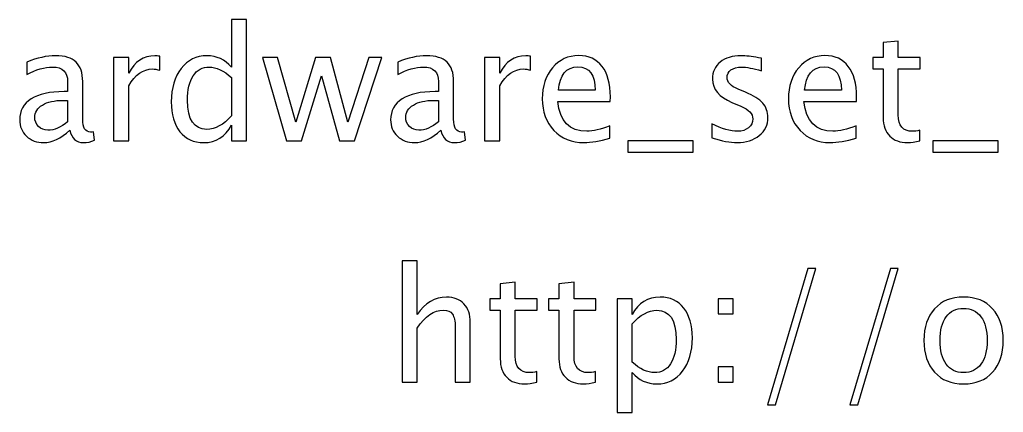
# Model space of a CAD drawing. Header units: centimetres. Extents: x -142 to 94, y -75 to 149.
# Drawn here: x -115.817 to -112.504, y 118.005 to 119.328 of the extents above; entities that cross this region are included whole.
import ezdxf

# ---------------------------------------------------------------- set-up
doc = ezdxf.new("R2010")
doc.units = ezdxf.units.CM
doc.header["$MEASUREMENT"] = 0
doc.layers.add('Layer 1', color=7, linetype='Continuous')

msp = doc.modelspace()

# ---------------------------------------------------------------- linework, layer by layer
at = {"layer": 'Layer 1'}
for points, knots in [([(-115.10329, 118.92044), (-115.10329, 118.92044), (-115.10329, 118.97309), (-115.10329, 118.97309), (-115.10329, 118.97309), (-115.12402, 118.93376), (-115.15524, 118.91409), (-115.19696, 118.91409), (-115.19696, 118.91409), (-115.23082, 118.91409), (-115.25746, 118.92635), (-115.27686, 118.95096), (-115.27686, 118.95096), (-115.29626, 118.97556), (-115.30596, 119.00916), (-115.30596, 119.05176), (-115.30596, 119.05176), (-115.30596, 119.09833), (-115.29494, 119.13581), (-115.27298, 119.16421), (-115.27298, 119.16421), (-115.25093, 119.19252), (-115.222, 119.20672), (-115.18611, 119.20672), (-115.18611, 119.20672), (-115.15286, 119.20672), (-115.12517, 119.19402), (-115.10329, 119.16853), (-115.10329, 119.16853), (-115.10329, 119.16853), (-115.10329, 119.32843), (-115.10329, 119.32843), (-115.10329, 119.32843), (-115.10329, 119.32843), (-115.0525, 119.32843), (-115.0525, 119.32843), (-115.0525, 119.32843), (-115.0525, 119.32843), (-115.0525, 118.92044), (-115.0525, 118.92044), (-115.0525, 118.92044), (-115.0525, 118.92044), (-115.10329, 118.92044), (-115.10329, 118.92044)], [0, 0, 0, 0, 0.0833333, 0.0833333, 0.0833333, 0.0833333, 0.1666667, 0.1666667, 0.1666667, 0.1666667, 0.25, 0.25, 0.25, 0.25, 0.3333333, 0.3333333, 0.3333333, 0.3333333, 0.4166667, 0.4166667, 0.4166667, 0.4166667, 0.5, 0.5, 0.5, 0.5, 0.5833333, 0.5833333, 0.5833333, 0.5833333, 0.6666667, 0.6666667, 0.6666667, 0.6666667, 0.75, 0.75, 0.75, 0.75, 0.8333333, 0.8333333, 0.8333333, 0.8333333, 1, 1, 1, 1]), ([(-112.78482, 118.92053), (-112.80052, 118.91621), (-112.81419, 118.91409), (-112.82574, 118.91409), (-112.82574, 118.91409), (-112.85167, 118.91409), (-112.87186, 118.9215), (-112.88633, 118.93632), (-112.88633, 118.93632), (-112.90088, 118.95113), (-112.90811, 118.97168), (-112.90811, 118.99805), (-112.90811, 118.99805), (-112.90811, 118.99805), (-112.90811, 119.1628), (-112.90811, 119.1628), (-112.90811, 119.1628), (-112.90811, 119.1628), (-112.94321, 119.1628), (-112.94321, 119.1628), (-112.94321, 119.1628), (-112.94321, 119.1628), (-112.94321, 119.2009), (-112.94321, 119.2009), (-112.94321, 119.2009), (-112.94321, 119.2009), (-112.90811, 119.2009), (-112.90811, 119.2009), (-112.90811, 119.2009), (-112.90811, 119.2009), (-112.90811, 119.25161), (-112.90811, 119.25161), (-112.90811, 119.25161), (-112.90811, 119.25161), (-112.85731, 119.25646), (-112.85731, 119.25646), (-112.85731, 119.25646), (-112.85731, 119.25646), (-112.85731, 119.2009), (-112.85731, 119.2009), (-112.85731, 119.2009), (-112.85731, 119.2009), (-112.78376, 119.2009), (-112.78376, 119.2009), (-112.78376, 119.2009), (-112.78376, 119.2009), (-112.78376, 119.1628), (-112.78376, 119.1628), (-112.78376, 119.1628), (-112.78376, 119.1628), (-112.85731, 119.1628), (-112.85731, 119.1628), (-112.85731, 119.1628), (-112.85731, 119.1628), (-112.85731, 119.00722), (-112.85731, 119.00722), (-112.85731, 119.00722), (-112.85731, 118.97053), (-112.84135, 118.95219), (-112.80951, 118.95219), (-112.80951, 118.95219), (-112.80272, 118.95219), (-112.79452, 118.95334), (-112.78482, 118.95554), (-112.78482, 118.95554), (-112.78482, 118.95554), (-112.78482, 118.92053), (-112.78482, 118.92053)], [0, 0, 0, 0, 0.0555556, 0.0555556, 0.0555556, 0.0555556, 0.1111111, 0.1111111, 0.1111111, 0.1111111, 0.1666667, 0.1666667, 0.1666667, 0.1666667, 0.2222222, 0.2222222, 0.2222222, 0.2222222, 0.2777778, 0.2777778, 0.2777778, 0.2777778, 0.3333333, 0.3333333, 0.3333333, 0.3333333, 0.3888889, 0.3888889, 0.3888889, 0.3888889, 0.4444444, 0.4444444, 0.4444444, 0.4444444, 0.5, 0.5, 0.5, 0.5, 0.5555556, 0.5555556, 0.5555556, 0.5555556, 0.6111111, 0.6111111, 0.6111111, 0.6111111, 0.6666667, 0.6666667, 0.6666667, 0.6666667, 0.7222222, 0.7222222, 0.7222222, 0.7222222, 0.7777778, 0.7777778, 0.7777778, 0.7777778, 0.8333333, 0.8333333, 0.8333333, 0.8333333, 0.8888889, 0.8888889, 0.8888889, 0.8888889, 1, 1, 1, 1]), ([(-115.6479, 118.95616), (-115.67841, 118.92811), (-115.70778, 118.91409), (-115.736, 118.91409), (-115.736, 118.91409), (-115.7592, 118.91409), (-115.77851, 118.92132), (-115.79377, 118.93587), (-115.79377, 118.93587), (-115.80912, 118.95043), (-115.81679, 118.96877), (-115.81679, 118.99091), (-115.81679, 118.99091), (-115.81679, 119.02151), (-115.80392, 119.04506), (-115.77816, 119.06146), (-115.77816, 119.06146), (-115.75241, 119.07787), (-115.71546, 119.08607), (-115.6673, 119.08607), (-115.6673, 119.08607), (-115.6673, 119.08607), (-115.65539, 119.08607), (-115.65539, 119.08607), (-115.65539, 119.08607), (-115.65539, 119.08607), (-115.65539, 119.11985), (-115.65539, 119.11985), (-115.65539, 119.11985), (-115.65539, 119.15239), (-115.67233, 119.16862), (-115.70628, 119.16862), (-115.70628, 119.16862), (-115.73257, 119.16862), (-115.76132, 119.16033), (-115.79245, 119.14375), (-115.79245, 119.14375), (-115.79245, 119.14375), (-115.79245, 119.18555), (-115.79245, 119.18555), (-115.79245, 119.18555), (-115.75823, 119.19967), (-115.72595, 119.20672), (-115.6957, 119.20672), (-115.6957, 119.20672), (-115.66457, 119.20672), (-115.64155, 119.19967), (-115.62682, 119.18547), (-115.62682, 119.18547), (-115.612, 119.17127), (-115.60459, 119.14939), (-115.60459, 119.11985), (-115.60459, 119.11985), (-115.60459, 119.11985), (-115.60459, 118.99311), (-115.60459, 118.99311), (-115.60459, 118.99311), (-115.60459, 118.9641), (-115.59569, 118.94954), (-115.57778, 118.94954), (-115.57778, 118.94954), (-115.57558, 118.94954), (-115.57231, 118.9499), (-115.56799, 118.9506), (-115.56799, 118.9506), (-115.56799, 118.9506), (-115.56439, 118.92238), (-115.56439, 118.92238), (-115.56439, 118.92238), (-115.57593, 118.91682), (-115.58863, 118.91409), (-115.60257, 118.91409), (-115.60257, 118.91409), (-115.62629, 118.91409), (-115.64137, 118.92811), (-115.6479, 118.95616)], [0, 0, 0, 0, 0.05, 0.05, 0.05, 0.05, 0.1, 0.1, 0.1, 0.1, 0.15, 0.15, 0.15, 0.15, 0.2, 0.2, 0.2, 0.2, 0.25, 0.25, 0.25, 0.25, 0.3, 0.3, 0.3, 0.3, 0.35, 0.35, 0.35, 0.35, 0.4, 0.4, 0.4, 0.4, 0.45, 0.45, 0.45, 0.45, 0.5, 0.5, 0.5, 0.5, 0.55, 0.55, 0.55, 0.55, 0.6, 0.6, 0.6, 0.6, 0.65, 0.65, 0.65, 0.65, 0.7, 0.7, 0.7, 0.7, 0.75, 0.75, 0.75, 0.75, 0.8, 0.8, 0.8, 0.8, 0.85, 0.85, 0.85, 0.85, 0.9, 0.9, 0.9, 0.9, 1, 1, 1, 1]), ([(-115.50026, 118.92044), (-115.50026, 118.92044), (-115.50026, 119.2009), (-115.50026, 119.2009), (-115.50026, 119.2009), (-115.50026, 119.2009), (-115.44946, 119.2009), (-115.44946, 119.2009), (-115.44946, 119.2009), (-115.44946, 119.2009), (-115.44946, 119.14789), (-115.44946, 119.14789), (-115.44946, 119.14789), (-115.42926, 119.18714), (-115.39998, 119.20672), (-115.36153, 119.20672), (-115.36153, 119.20672), (-115.35633, 119.20672), (-115.35086, 119.20628), (-115.34521, 119.2054), (-115.34521, 119.2054), (-115.34521, 119.2054), (-115.34521, 119.15786), (-115.34521, 119.15786), (-115.34521, 119.15786), (-115.35403, 119.16077), (-115.36179, 119.16227), (-115.3685, 119.16227), (-115.3685, 119.16227), (-115.40078, 119.16227), (-115.42776, 119.14322), (-115.44946, 119.10503), (-115.44946, 119.10503), (-115.44946, 119.10503), (-115.44946, 118.92044), (-115.44946, 118.92044), (-115.44946, 118.92044), (-115.44946, 118.92044), (-115.50026, 118.92044), (-115.50026, 118.92044)], [0, 0, 0, 0, 0.0909091, 0.0909091, 0.0909091, 0.0909091, 0.1818182, 0.1818182, 0.1818182, 0.1818182, 0.2727273, 0.2727273, 0.2727273, 0.2727273, 0.3636364, 0.3636364, 0.3636364, 0.3636364, 0.4545455, 0.4545455, 0.4545455, 0.4545455, 0.5454545, 0.5454545, 0.5454545, 0.5454545, 0.6363636, 0.6363636, 0.6363636, 0.6363636, 0.7272727, 0.7272727, 0.7272727, 0.7272727, 0.8181818, 0.8181818, 0.8181818, 0.8181818, 1, 1, 1, 1]), ([(-114.91791, 118.92044), (-114.91791, 118.92044), (-114.99834, 119.2009), (-114.99834, 119.2009), (-114.99834, 119.2009), (-114.99834, 119.2009), (-114.94878, 119.2009), (-114.94878, 119.2009), (-114.94878, 119.2009), (-114.94878, 119.2009), (-114.88713, 118.98315), (-114.88713, 118.98315), (-114.88713, 118.98315), (-114.88713, 118.98315), (-114.82063, 119.2009), (-114.82063, 119.2009), (-114.82063, 119.2009), (-114.82063, 119.2009), (-114.76983, 119.2009), (-114.76983, 119.2009), (-114.76983, 119.2009), (-114.76983, 119.2009), (-114.71137, 118.9835), (-114.71137, 118.9835), (-114.71137, 118.9835), (-114.71137, 118.9835), (-114.64064, 119.2009), (-114.64064, 119.2009), (-114.64064, 119.2009), (-114.64064, 119.2009), (-114.59724, 119.2009), (-114.59724, 119.2009), (-114.59724, 119.2009), (-114.59724, 119.2009), (-114.68879, 118.92044), (-114.68879, 118.92044), (-114.68879, 118.92044), (-114.68879, 118.92044), (-114.73958, 118.92044), (-114.73958, 118.92044), (-114.73958, 118.92044), (-114.73958, 118.92044), (-114.79973, 119.13916), (-114.79973, 119.13916), (-114.79973, 119.13916), (-114.79973, 119.13916), (-114.86711, 118.92044), (-114.86711, 118.92044), (-114.86711, 118.92044), (-114.86711, 118.92044), (-114.91791, 118.92044), (-114.91791, 118.92044)], [0, 0, 0, 0, 0.0714286, 0.0714286, 0.0714286, 0.0714286, 0.1428571, 0.1428571, 0.1428571, 0.1428571, 0.2142857, 0.2142857, 0.2142857, 0.2142857, 0.2857143, 0.2857143, 0.2857143, 0.2857143, 0.3571429, 0.3571429, 0.3571429, 0.3571429, 0.4285714, 0.4285714, 0.4285714, 0.4285714, 0.5, 0.5, 0.5, 0.5, 0.5714286, 0.5714286, 0.5714286, 0.5714286, 0.6428571, 0.6428571, 0.6428571, 0.6428571, 0.7142857, 0.7142857, 0.7142857, 0.7142857, 0.7857143, 0.7857143, 0.7857143, 0.7857143, 0.8571429, 0.8571429, 0.8571429, 0.8571429, 1, 1, 1, 1]), ([(-114.39844, 118.95616), (-114.42895, 118.92811), (-114.45832, 118.91409), (-114.48654, 118.91409), (-114.48654, 118.91409), (-114.50974, 118.91409), (-114.52905, 118.92132), (-114.54431, 118.93587), (-114.54431, 118.93587), (-114.55966, 118.95043), (-114.56733, 118.96877), (-114.56733, 118.99091), (-114.56733, 118.99091), (-114.56733, 119.02151), (-114.55446, 119.04506), (-114.5287, 119.06146), (-114.5287, 119.06146), (-114.50295, 119.07787), (-114.466, 119.08607), (-114.41784, 119.08607), (-114.41784, 119.08607), (-114.41784, 119.08607), (-114.40593, 119.08607), (-114.40593, 119.08607), (-114.40593, 119.08607), (-114.40593, 119.08607), (-114.40593, 119.11985), (-114.40593, 119.11985), (-114.40593, 119.11985), (-114.40593, 119.15239), (-114.42287, 119.16862), (-114.45682, 119.16862), (-114.45682, 119.16862), (-114.48311, 119.16862), (-114.51186, 119.16033), (-114.54299, 119.14375), (-114.54299, 119.14375), (-114.54299, 119.14375), (-114.54299, 119.18555), (-114.54299, 119.18555), (-114.54299, 119.18555), (-114.50877, 119.19967), (-114.47649, 119.20672), (-114.44624, 119.20672), (-114.44624, 119.20672), (-114.41511, 119.20672), (-114.39209, 119.19967), (-114.37736, 119.18547), (-114.37736, 119.18547), (-114.36254, 119.17127), (-114.35513, 119.14939), (-114.35513, 119.11985), (-114.35513, 119.11985), (-114.35513, 119.11985), (-114.35513, 118.99311), (-114.35513, 118.99311), (-114.35513, 118.99311), (-114.35513, 118.9641), (-114.34623, 118.94954), (-114.32832, 118.94954), (-114.32832, 118.94954), (-114.32612, 118.94954), (-114.32285, 118.9499), (-114.31853, 118.9506), (-114.31853, 118.9506), (-114.31853, 118.9506), (-114.31493, 118.92238), (-114.31493, 118.92238), (-114.31493, 118.92238), (-114.32647, 118.91682), (-114.33917, 118.91409), (-114.35311, 118.91409), (-114.35311, 118.91409), (-114.37683, 118.91409), (-114.39191, 118.92811), (-114.39844, 118.95616)], [0, 0, 0, 0, 0.05, 0.05, 0.05, 0.05, 0.1, 0.1, 0.1, 0.1, 0.15, 0.15, 0.15, 0.15, 0.2, 0.2, 0.2, 0.2, 0.25, 0.25, 0.25, 0.25, 0.3, 0.3, 0.3, 0.3, 0.35, 0.35, 0.35, 0.35, 0.4, 0.4, 0.4, 0.4, 0.45, 0.45, 0.45, 0.45, 0.5, 0.5, 0.5, 0.5, 0.55, 0.55, 0.55, 0.55, 0.6, 0.6, 0.6, 0.6, 0.65, 0.65, 0.65, 0.65, 0.7, 0.7, 0.7, 0.7, 0.75, 0.75, 0.75, 0.75, 0.8, 0.8, 0.8, 0.8, 0.85, 0.85, 0.85, 0.85, 0.9, 0.9, 0.9, 0.9, 1, 1, 1, 1]), ([(-114.2508, 118.92044), (-114.2508, 118.92044), (-114.2508, 119.2009), (-114.2508, 119.2009), (-114.2508, 119.2009), (-114.2508, 119.2009), (-114.2, 119.2009), (-114.2, 119.2009), (-114.2, 119.2009), (-114.2, 119.2009), (-114.2, 119.14789), (-114.2, 119.14789), (-114.2, 119.14789), (-114.1798, 119.18714), (-114.15052, 119.20672), (-114.11207, 119.20672), (-114.11207, 119.20672), (-114.10687, 119.20672), (-114.1014, 119.20628), (-114.09575, 119.2054), (-114.09575, 119.2054), (-114.09575, 119.2054), (-114.09575, 119.15786), (-114.09575, 119.15786), (-114.09575, 119.15786), (-114.10457, 119.16077), (-114.11233, 119.16227), (-114.11904, 119.16227), (-114.11904, 119.16227), (-114.15132, 119.16227), (-114.1783, 119.14322), (-114.2, 119.10503), (-114.2, 119.10503), (-114.2, 119.10503), (-114.2, 118.92044), (-114.2, 118.92044), (-114.2, 118.92044), (-114.2, 118.92044), (-114.2508, 118.92044), (-114.2508, 118.92044)], [0, 0, 0, 0, 0.0909091, 0.0909091, 0.0909091, 0.0909091, 0.1818182, 0.1818182, 0.1818182, 0.1818182, 0.2727273, 0.2727273, 0.2727273, 0.2727273, 0.3636364, 0.3636364, 0.3636364, 0.3636364, 0.4545455, 0.4545455, 0.4545455, 0.4545455, 0.5454545, 0.5454545, 0.5454545, 0.5454545, 0.6363636, 0.6363636, 0.6363636, 0.6363636, 0.7272727, 0.7272727, 0.7272727, 0.7272727, 0.8181818, 0.8181818, 0.8181818, 0.8181818, 1, 1, 1, 1]), ([(-113.82844, 118.92944), (-113.86257, 118.91921), (-113.89177, 118.91409), (-113.91611, 118.91409), (-113.91611, 118.91409), (-113.95765, 118.91409), (-113.99143, 118.92785), (-114.01744, 118.95528), (-114.01744, 118.95528), (-114.04346, 118.98271), (-114.05651, 119.01825), (-114.05651, 119.06199), (-114.05651, 119.06199), (-114.05651, 119.10441), (-114.04505, 119.13925), (-114.02203, 119.1665), (-114.02203, 119.1665), (-113.99901, 119.19367), (-113.96955, 119.20725), (-113.93366, 119.20725), (-113.93366, 119.20725), (-113.8997, 119.20725), (-113.87342, 119.19517), (-113.8549, 119.171), (-113.8549, 119.171), (-113.83638, 119.14684), (-113.82712, 119.11262), (-113.82712, 119.06825), (-113.82712, 119.06825), (-113.82712, 119.06825), (-113.82738, 119.05273), (-113.82738, 119.05273), (-113.82738, 119.05273), (-113.82738, 119.05273), (-114.00466, 119.05273), (-114.00466, 119.05273), (-114.00466, 119.05273), (-113.99725, 118.9857), (-113.96453, 118.95219), (-113.90658, 118.95219), (-113.90658, 118.95219), (-113.88533, 118.95219), (-113.85931, 118.95819), (-113.82844, 118.97018), (-113.82844, 118.97018), (-113.82844, 118.97018), (-113.82844, 118.92944), (-113.82844, 118.92944)], [0, 0, 0, 0, 0.0769231, 0.0769231, 0.0769231, 0.0769231, 0.1538462, 0.1538462, 0.1538462, 0.1538462, 0.2307692, 0.2307692, 0.2307692, 0.2307692, 0.3076923, 0.3076923, 0.3076923, 0.3076923, 0.3846154, 0.3846154, 0.3846154, 0.3846154, 0.4615385, 0.4615385, 0.4615385, 0.4615385, 0.5384615, 0.5384615, 0.5384615, 0.5384615, 0.6153846, 0.6153846, 0.6153846, 0.6153846, 0.6923077, 0.6923077, 0.6923077, 0.6923077, 0.7692308, 0.7692308, 0.7692308, 0.7692308, 0.8461538, 0.8461538, 0.8461538, 0.8461538, 1, 1, 1, 1]), ([(-113.48491, 118.93049), (-113.48491, 118.93049), (-113.48491, 118.97706), (-113.48491, 118.97706), (-113.48491, 118.97706), (-113.45166, 118.96048), (-113.42282, 118.95219), (-113.39822, 118.95219), (-113.39822, 118.95219), (-113.38358, 118.95219), (-113.37141, 118.95616), (-113.36179, 118.9641), (-113.36179, 118.9641), (-113.35218, 118.97195), (-113.34733, 118.98182), (-113.34733, 118.99373), (-113.34733, 118.99373), (-113.34733, 119.0111), (-113.36082, 119.02548), (-113.38781, 119.03686), (-113.38781, 119.03686), (-113.38781, 119.03686), (-113.41753, 119.04947), (-113.41753, 119.04947), (-113.41753, 119.04947), (-113.46137, 119.06764), (-113.48333, 119.09392), (-113.48333, 119.12805), (-113.48333, 119.12805), (-113.48333, 119.15248), (-113.47468, 119.17171), (-113.4574, 119.18573), (-113.4574, 119.18573), (-113.44011, 119.19975), (-113.41639, 119.20672), (-113.38631, 119.20672), (-113.38631, 119.20672), (-113.3707, 119.20672), (-113.3513, 119.2046), (-113.32828, 119.20028), (-113.32828, 119.20028), (-113.32828, 119.20028), (-113.3177, 119.19825), (-113.3177, 119.19825), (-113.3177, 119.19825), (-113.3177, 119.19825), (-113.3177, 119.15592), (-113.3177, 119.15592), (-113.3177, 119.15592), (-113.34601, 119.16439), (-113.36858, 119.16862), (-113.38543, 119.16862), (-113.38543, 119.16862), (-113.40025, 119.16862), (-113.41198, 119.16536), (-113.42088, 119.15892), (-113.42088, 119.15892), (-113.4297, 119.15248), (-113.43411, 119.14384), (-113.43411, 119.13299), (-113.43411, 119.13299), (-113.43411, 119.11773), (-113.42177, 119.10477), (-113.39698, 119.09427), (-113.39698, 119.09427), (-113.39698, 119.09427), (-113.37255, 119.08395), (-113.37255, 119.08395), (-113.37255, 119.08395), (-113.34486, 119.07231), (-113.32528, 119.05996), (-113.31382, 119.047), (-113.31382, 119.047), (-113.30226, 119.03404), (-113.29653, 119.01781), (-113.29653, 118.9984), (-113.29653, 118.9984), (-113.29653, 118.9738), (-113.30623, 118.9536), (-113.32572, 118.93781), (-113.32572, 118.93781), (-113.34512, 118.92203), (-113.37, 118.91409), (-113.40025, 118.91409), (-113.40025, 118.91409), (-113.42353, 118.91409), (-113.45166, 118.91956), (-113.48491, 118.93049)], [0, 0, 0, 0, 0.0434783, 0.0434783, 0.0434783, 0.0434783, 0.0869565, 0.0869565, 0.0869565, 0.0869565, 0.1304348, 0.1304348, 0.1304348, 0.1304348, 0.173913, 0.173913, 0.173913, 0.173913, 0.2173913, 0.2173913, 0.2173913, 0.2173913, 0.2608696, 0.2608696, 0.2608696, 0.2608696, 0.3043478, 0.3043478, 0.3043478, 0.3043478, 0.3478261, 0.3478261, 0.3478261, 0.3478261, 0.3913043, 0.3913043, 0.3913043, 0.3913043, 0.4347826, 0.4347826, 0.4347826, 0.4347826, 0.4782609, 0.4782609, 0.4782609, 0.4782609, 0.5217391, 0.5217391, 0.5217391, 0.5217391, 0.5652174, 0.5652174, 0.5652174, 0.5652174, 0.6086957, 0.6086957, 0.6086957, 0.6086957, 0.6521739, 0.6521739, 0.6521739, 0.6521739, 0.6956522, 0.6956522, 0.6956522, 0.6956522, 0.7391304, 0.7391304, 0.7391304, 0.7391304, 0.7826087, 0.7826087, 0.7826087, 0.7826087, 0.826087, 0.826087, 0.826087, 0.826087, 0.8695652, 0.8695652, 0.8695652, 0.8695652, 0.9130435, 0.9130435, 0.9130435, 0.9130435, 1, 1, 1, 1]), ([(-112.99922, 118.92944), (-113.03335, 118.91921), (-113.06255, 118.91409), (-113.08689, 118.91409), (-113.08689, 118.91409), (-113.12843, 118.91409), (-113.16221, 118.92785), (-113.18822, 118.95528), (-113.18822, 118.95528), (-113.21424, 118.98271), (-113.22729, 119.01825), (-113.22729, 119.06199), (-113.22729, 119.06199), (-113.22729, 119.10441), (-113.21583, 119.13925), (-113.19281, 119.1665), (-113.19281, 119.1665), (-113.16979, 119.19367), (-113.14033, 119.20725), (-113.10444, 119.20725), (-113.10444, 119.20725), (-113.07048, 119.20725), (-113.0442, 119.19517), (-113.02568, 119.171), (-113.02568, 119.171), (-113.00716, 119.14684), (-112.9979, 119.11262), (-112.9979, 119.06825), (-112.9979, 119.06825), (-112.9979, 119.06825), (-112.99816, 119.05273), (-112.99816, 119.05273), (-112.99816, 119.05273), (-112.99816, 119.05273), (-113.17544, 119.05273), (-113.17544, 119.05273), (-113.17544, 119.05273), (-113.16803, 118.9857), (-113.13531, 118.95219), (-113.07736, 118.95219), (-113.07736, 118.95219), (-113.05611, 118.95219), (-113.03009, 118.95819), (-112.99922, 118.97018), (-112.99922, 118.97018), (-112.99922, 118.97018), (-112.99922, 118.92944), (-112.99922, 118.92944)], [0, 0, 0, 0, 0.0769231, 0.0769231, 0.0769231, 0.0769231, 0.1538462, 0.1538462, 0.1538462, 0.1538462, 0.2307692, 0.2307692, 0.2307692, 0.2307692, 0.3076923, 0.3076923, 0.3076923, 0.3076923, 0.3846154, 0.3846154, 0.3846154, 0.3846154, 0.4615385, 0.4615385, 0.4615385, 0.4615385, 0.5384615, 0.5384615, 0.5384615, 0.5384615, 0.6153846, 0.6153846, 0.6153846, 0.6153846, 0.6923077, 0.6923077, 0.6923077, 0.6923077, 0.7692308, 0.7692308, 0.7692308, 0.7692308, 0.8461538, 0.8461538, 0.8461538, 0.8461538, 1, 1, 1, 1]), ([(-115.10329, 119.13378), (-115.12966, 119.15698), (-115.15462, 119.16862), (-115.17826, 119.16862), (-115.17826, 119.16862), (-115.20154, 119.16862), (-115.21953, 119.15892), (-115.23232, 119.13943), (-115.23232, 119.13943), (-115.24511, 119.12003), (-115.25146, 119.09251), (-115.25146, 119.05688), (-115.25146, 119.05688), (-115.25146, 118.99135), (-115.22976, 118.95854), (-115.18628, 118.95854), (-115.18628, 118.95854), (-115.15806, 118.95854), (-115.13037, 118.97397), (-115.10329, 119.00475), (-115.10329, 119.00475), (-115.10329, 119.00475), (-115.10329, 119.13378), (-115.10329, 119.13378)], [0, 0, 0, 0, 0.1428571, 0.1428571, 0.1428571, 0.1428571, 0.2857143, 0.2857143, 0.2857143, 0.2857143, 0.4285714, 0.4285714, 0.4285714, 0.4285714, 0.5714286, 0.5714286, 0.5714286, 0.5714286, 0.7142857, 0.7142857, 0.7142857, 0.7142857, 1, 1, 1, 1]), ([(-114.00201, 119.09083), (-114.00201, 119.09083), (-113.87818, 119.09083), (-113.87818, 119.09083), (-113.87818, 119.09083), (-113.87818, 119.14304), (-113.89768, 119.16915), (-113.93657, 119.16915), (-113.93657, 119.16915), (-113.97573, 119.16915), (-113.99751, 119.14304), (-114.00201, 119.09083)], [0, 0, 0, 0, 0.25, 0.25, 0.25, 0.25, 0.5, 0.5, 0.5, 0.5, 1, 1, 1, 1]), ([(-113.17279, 119.09083), (-113.17279, 119.09083), (-113.04896, 119.09083), (-113.04896, 119.09083), (-113.04896, 119.09083), (-113.04896, 119.14304), (-113.06846, 119.16915), (-113.10735, 119.16915), (-113.10735, 119.16915), (-113.14651, 119.16915), (-113.16829, 119.14304), (-113.17279, 119.09083)], [0, 0, 0, 0, 0.25, 0.25, 0.25, 0.25, 0.5, 0.5, 0.5, 0.5, 1, 1, 1, 1]), ([(-115.65539, 118.98385), (-115.65539, 118.98385), (-115.65539, 119.05591), (-115.65539, 119.05591), (-115.65539, 119.05591), (-115.65539, 119.05591), (-115.67171, 119.05644), (-115.67171, 119.05644), (-115.67171, 119.05644), (-115.69993, 119.05644), (-115.72269, 119.05123), (-115.74006, 119.04083), (-115.74006, 119.04083), (-115.75735, 119.03033), (-115.76599, 119.01648), (-115.76599, 118.9992), (-115.76599, 118.9992), (-115.76599, 118.98712), (-115.76167, 118.97688), (-115.75311, 118.96851), (-115.75311, 118.96851), (-115.74447, 118.96013), (-115.73398, 118.95589), (-115.72154, 118.95589), (-115.72154, 118.95589), (-115.70037, 118.95589), (-115.67833, 118.96524), (-115.65539, 118.98385)], [0, 0, 0, 0, 0.125, 0.125, 0.125, 0.125, 0.25, 0.25, 0.25, 0.25, 0.375, 0.375, 0.375, 0.375, 0.5, 0.5, 0.5, 0.5, 0.625, 0.625, 0.625, 0.625, 0.75, 0.75, 0.75, 0.75, 1, 1, 1, 1]), ([(-114.40593, 118.98385), (-114.40593, 118.98385), (-114.40593, 119.05591), (-114.40593, 119.05591), (-114.40593, 119.05591), (-114.40593, 119.05591), (-114.42225, 119.05644), (-114.42225, 119.05644), (-114.42225, 119.05644), (-114.45047, 119.05644), (-114.47323, 119.05123), (-114.4906, 119.04083), (-114.4906, 119.04083), (-114.50789, 119.03033), (-114.51653, 119.01648), (-114.51653, 118.9992), (-114.51653, 118.9992), (-114.51653, 118.98712), (-114.51221, 118.97688), (-114.50365, 118.96851), (-114.50365, 118.96851), (-114.49501, 118.96013), (-114.48452, 118.95589), (-114.47208, 118.95589), (-114.47208, 118.95589), (-114.45091, 118.95589), (-114.42887, 118.96524), (-114.40593, 118.98385)], [0, 0, 0, 0, 0.125, 0.125, 0.125, 0.125, 0.25, 0.25, 0.25, 0.25, 0.375, 0.375, 0.375, 0.375, 0.5, 0.5, 0.5, 0.5, 0.625, 0.625, 0.625, 0.625, 0.75, 0.75, 0.75, 0.75, 1, 1, 1, 1]), ([(-113.76802, 118.88234), (-113.76802, 118.88234), (-113.76802, 118.92044), (-113.76802, 118.92044), (-113.76802, 118.92044), (-113.76802, 118.92044), (-113.54789, 118.92044), (-113.54789, 118.92044), (-113.54789, 118.92044), (-113.54789, 118.92044), (-113.54789, 118.88234), (-113.54789, 118.88234), (-113.54789, 118.88234), (-113.54789, 118.88234), (-113.76802, 118.88234), (-113.76802, 118.88234)], [0, 0, 0, 0, 0.2, 0.2, 0.2, 0.2, 0.4, 0.4, 0.4, 0.4, 0.6, 0.6, 0.6, 0.6, 1, 1, 1, 1]), ([(-112.74089, 118.88234), (-112.74089, 118.88234), (-112.74089, 118.92044), (-112.74089, 118.92044), (-112.74089, 118.92044), (-112.74089, 118.92044), (-112.52076, 118.92044), (-112.52076, 118.92044), (-112.52076, 118.92044), (-112.52076, 118.92044), (-112.52076, 118.88234), (-112.52076, 118.88234), (-112.52076, 118.88234), (-112.52076, 118.88234), (-112.74089, 118.88234), (-112.74089, 118.88234)], [0, 0, 0, 0, 0.2, 0.2, 0.2, 0.2, 0.4, 0.4, 0.4, 0.4, 0.6, 0.6, 0.6, 0.6, 1, 1, 1, 1]), ([(-114.52868, 118.10729), (-114.52868, 118.10729), (-114.52868, 118.51528), (-114.52868, 118.51528), (-114.52868, 118.51528), (-114.52868, 118.51528), (-114.47788, 118.51528), (-114.47788, 118.51528), (-114.47788, 118.51528), (-114.47788, 118.51528), (-114.47788, 118.33474), (-114.47788, 118.33474), (-114.47788, 118.33474), (-114.45098, 118.37399), (-114.41799, 118.39357), (-114.37901, 118.39357), (-114.37901, 118.39357), (-114.35449, 118.39357), (-114.335, 118.3859), (-114.32063, 118.37046), (-114.32063, 118.37046), (-114.30625, 118.35512), (-114.29903, 118.33439), (-114.29903, 118.30846), (-114.29903, 118.30846), (-114.29903, 118.30846), (-114.29903, 118.10729), (-114.29903, 118.10729), (-114.29903, 118.10729), (-114.29903, 118.10729), (-114.34982, 118.10729), (-114.34982, 118.10729), (-114.34982, 118.10729), (-114.34982, 118.10729), (-114.34982, 118.29188), (-114.34982, 118.29188), (-114.34982, 118.29188), (-114.34982, 118.3127), (-114.35291, 118.32751), (-114.35899, 118.33633), (-114.35899, 118.33633), (-114.36517, 118.34524), (-114.37531, 118.34965), (-114.38951, 118.34965), (-114.38951, 118.34965), (-114.42073, 118.34965), (-114.45019, 118.32928), (-114.47788, 118.28853), (-114.47788, 118.28853), (-114.47788, 118.28853), (-114.47788, 118.10729), (-114.47788, 118.10729), (-114.47788, 118.10729), (-114.47788, 118.10729), (-114.52868, 118.10729), (-114.52868, 118.10729)], [0, 0, 0, 0, 0.0666667, 0.0666667, 0.0666667, 0.0666667, 0.1333333, 0.1333333, 0.1333333, 0.1333333, 0.2, 0.2, 0.2, 0.2, 0.2666667, 0.2666667, 0.2666667, 0.2666667, 0.3333333, 0.3333333, 0.3333333, 0.3333333, 0.4, 0.4, 0.4, 0.4, 0.4666667, 0.4666667, 0.4666667, 0.4666667, 0.5333333, 0.5333333, 0.5333333, 0.5333333, 0.6, 0.6, 0.6, 0.6, 0.6666667, 0.6666667, 0.6666667, 0.6666667, 0.7333333, 0.7333333, 0.7333333, 0.7333333, 0.8, 0.8, 0.8, 0.8, 0.8666667, 0.8666667, 0.8666667, 0.8666667, 1, 1, 1, 1]), ([(-113.29767, 118.03056), (-113.29767, 118.03056), (-113.16158, 118.48988), (-113.16158, 118.48988), (-113.16158, 118.48988), (-113.16158, 118.48988), (-113.13469, 118.48988), (-113.13469, 118.48988), (-113.13469, 118.48988), (-113.13469, 118.48988), (-113.27077, 118.03056), (-113.27077, 118.03056), (-113.27077, 118.03056), (-113.27077, 118.03056), (-113.29767, 118.03056), (-113.29767, 118.03056)], [0, 0, 0, 0, 0.2, 0.2, 0.2, 0.2, 0.4, 0.4, 0.4, 0.4, 0.6, 0.6, 0.6, 0.6, 1, 1, 1, 1]), ([(-113.02021, 118.03056), (-113.02021, 118.03056), (-112.88412, 118.48988), (-112.88412, 118.48988), (-112.88412, 118.48988), (-112.88412, 118.48988), (-112.85723, 118.48988), (-112.85723, 118.48988), (-112.85723, 118.48988), (-112.85723, 118.48988), (-112.99331, 118.03056), (-112.99331, 118.03056), (-112.99331, 118.03056), (-112.99331, 118.03056), (-113.02021, 118.03056), (-113.02021, 118.03056)], [0, 0, 0, 0, 0.2, 0.2, 0.2, 0.2, 0.4, 0.4, 0.4, 0.4, 0.6, 0.6, 0.6, 0.6, 1, 1, 1, 1]), ([(-114.07483, 118.10738), (-114.09053, 118.10306), (-114.1042, 118.10094), (-114.11575, 118.10094), (-114.11575, 118.10094), (-114.14168, 118.10094), (-114.16187, 118.10835), (-114.17634, 118.12317), (-114.17634, 118.12317), (-114.19089, 118.13798), (-114.19812, 118.15853), (-114.19812, 118.1849), (-114.19812, 118.1849), (-114.19812, 118.1849), (-114.19812, 118.34965), (-114.19812, 118.34965), (-114.19812, 118.34965), (-114.19812, 118.34965), (-114.23322, 118.34965), (-114.23322, 118.34965), (-114.23322, 118.34965), (-114.23322, 118.34965), (-114.23322, 118.38775), (-114.23322, 118.38775), (-114.23322, 118.38775), (-114.23322, 118.38775), (-114.19812, 118.38775), (-114.19812, 118.38775), (-114.19812, 118.38775), (-114.19812, 118.38775), (-114.19812, 118.43846), (-114.19812, 118.43846), (-114.19812, 118.43846), (-114.19812, 118.43846), (-114.14732, 118.44331), (-114.14732, 118.44331), (-114.14732, 118.44331), (-114.14732, 118.44331), (-114.14732, 118.38775), (-114.14732, 118.38775), (-114.14732, 118.38775), (-114.14732, 118.38775), (-114.07377, 118.38775), (-114.07377, 118.38775), (-114.07377, 118.38775), (-114.07377, 118.38775), (-114.07377, 118.34965), (-114.07377, 118.34965), (-114.07377, 118.34965), (-114.07377, 118.34965), (-114.14732, 118.34965), (-114.14732, 118.34965), (-114.14732, 118.34965), (-114.14732, 118.34965), (-114.14732, 118.19407), (-114.14732, 118.19407), (-114.14732, 118.19407), (-114.14732, 118.15738), (-114.13136, 118.13904), (-114.09952, 118.13904), (-114.09952, 118.13904), (-114.09273, 118.13904), (-114.08453, 118.14019), (-114.07483, 118.14239), (-114.07483, 118.14239), (-114.07483, 118.14239), (-114.07483, 118.10738), (-114.07483, 118.10738)], [0, 0, 0, 0, 0.0555556, 0.0555556, 0.0555556, 0.0555556, 0.1111111, 0.1111111, 0.1111111, 0.1111111, 0.1666667, 0.1666667, 0.1666667, 0.1666667, 0.2222222, 0.2222222, 0.2222222, 0.2222222, 0.2777778, 0.2777778, 0.2777778, 0.2777778, 0.3333333, 0.3333333, 0.3333333, 0.3333333, 0.3888889, 0.3888889, 0.3888889, 0.3888889, 0.4444444, 0.4444444, 0.4444444, 0.4444444, 0.5, 0.5, 0.5, 0.5, 0.5555556, 0.5555556, 0.5555556, 0.5555556, 0.6111111, 0.6111111, 0.6111111, 0.6111111, 0.6666667, 0.6666667, 0.6666667, 0.6666667, 0.7222222, 0.7222222, 0.7222222, 0.7222222, 0.7777778, 0.7777778, 0.7777778, 0.7777778, 0.8333333, 0.8333333, 0.8333333, 0.8333333, 0.8888889, 0.8888889, 0.8888889, 0.8888889, 1, 1, 1, 1]), ([(-113.87693, 118.10738), (-113.89263, 118.10306), (-113.9063, 118.10094), (-113.91785, 118.10094), (-113.91785, 118.10094), (-113.94378, 118.10094), (-113.96397, 118.10835), (-113.97844, 118.12317), (-113.97844, 118.12317), (-113.99299, 118.13798), (-114.00022, 118.15853), (-114.00022, 118.1849), (-114.00022, 118.1849), (-114.00022, 118.1849), (-114.00022, 118.34965), (-114.00022, 118.34965), (-114.00022, 118.34965), (-114.00022, 118.34965), (-114.03532, 118.34965), (-114.03532, 118.34965), (-114.03532, 118.34965), (-114.03532, 118.34965), (-114.03532, 118.38775), (-114.03532, 118.38775), (-114.03532, 118.38775), (-114.03532, 118.38775), (-114.00022, 118.38775), (-114.00022, 118.38775), (-114.00022, 118.38775), (-114.00022, 118.38775), (-114.00022, 118.43846), (-114.00022, 118.43846), (-114.00022, 118.43846), (-114.00022, 118.43846), (-113.94942, 118.44331), (-113.94942, 118.44331), (-113.94942, 118.44331), (-113.94942, 118.44331), (-113.94942, 118.38775), (-113.94942, 118.38775), (-113.94942, 118.38775), (-113.94942, 118.38775), (-113.87587, 118.38775), (-113.87587, 118.38775), (-113.87587, 118.38775), (-113.87587, 118.38775), (-113.87587, 118.34965), (-113.87587, 118.34965), (-113.87587, 118.34965), (-113.87587, 118.34965), (-113.94942, 118.34965), (-113.94942, 118.34965), (-113.94942, 118.34965), (-113.94942, 118.34965), (-113.94942, 118.19407), (-113.94942, 118.19407), (-113.94942, 118.19407), (-113.94942, 118.15738), (-113.93346, 118.13904), (-113.90162, 118.13904), (-113.90162, 118.13904), (-113.89483, 118.13904), (-113.88663, 118.14019), (-113.87693, 118.14239), (-113.87693, 118.14239), (-113.87693, 118.14239), (-113.87693, 118.10738), (-113.87693, 118.10738)], [0, 0, 0, 0, 0.0555556, 0.0555556, 0.0555556, 0.0555556, 0.1111111, 0.1111111, 0.1111111, 0.1111111, 0.1666667, 0.1666667, 0.1666667, 0.1666667, 0.2222222, 0.2222222, 0.2222222, 0.2222222, 0.2777778, 0.2777778, 0.2777778, 0.2777778, 0.3333333, 0.3333333, 0.3333333, 0.3333333, 0.3888889, 0.3888889, 0.3888889, 0.3888889, 0.4444444, 0.4444444, 0.4444444, 0.4444444, 0.5, 0.5, 0.5, 0.5, 0.5555556, 0.5555556, 0.5555556, 0.5555556, 0.6111111, 0.6111111, 0.6111111, 0.6111111, 0.6666667, 0.6666667, 0.6666667, 0.6666667, 0.7222222, 0.7222222, 0.7222222, 0.7222222, 0.7777778, 0.7777778, 0.7777778, 0.7777778, 0.8333333, 0.8333333, 0.8333333, 0.8333333, 0.8888889, 0.8888889, 0.8888889, 0.8888889, 1, 1, 1, 1]), ([(-113.80443, 118.00516), (-113.80443, 118.00516), (-113.80443, 118.38775), (-113.80443, 118.38775), (-113.80443, 118.38775), (-113.80443, 118.38775), (-113.75363, 118.38775), (-113.75363, 118.38775), (-113.75363, 118.38775), (-113.75363, 118.38775), (-113.75363, 118.33474), (-113.75363, 118.33474), (-113.75363, 118.33474), (-113.73282, 118.37399), (-113.70151, 118.39357), (-113.65979, 118.39357), (-113.65979, 118.39357), (-113.62601, 118.39357), (-113.59946, 118.38131), (-113.58006, 118.35671), (-113.58006, 118.35671), (-113.56067, 118.3321), (-113.55097, 118.2985), (-113.55097, 118.2559), (-113.55097, 118.2559), (-113.55097, 118.20951), (-113.56199, 118.17203), (-113.58394, 118.14363), (-113.58394, 118.14363), (-113.6059, 118.11514), (-113.63483, 118.10094), (-113.67064, 118.10094), (-113.67064, 118.10094), (-113.70389, 118.10094), (-113.73158, 118.11364), (-113.75363, 118.13913), (-113.75363, 118.13913), (-113.75363, 118.13913), (-113.75363, 118.00516), (-113.75363, 118.00516), (-113.75363, 118.00516), (-113.75363, 118.00516), (-113.80443, 118.00516), (-113.80443, 118.00516)], [0, 0, 0, 0, 0.0833333, 0.0833333, 0.0833333, 0.0833333, 0.1666667, 0.1666667, 0.1666667, 0.1666667, 0.25, 0.25, 0.25, 0.25, 0.3333333, 0.3333333, 0.3333333, 0.3333333, 0.4166667, 0.4166667, 0.4166667, 0.4166667, 0.5, 0.5, 0.5, 0.5, 0.5833333, 0.5833333, 0.5833333, 0.5833333, 0.6666667, 0.6666667, 0.6666667, 0.6666667, 0.75, 0.75, 0.75, 0.75, 0.8333333, 0.8333333, 0.8333333, 0.8333333, 1, 1, 1, 1]), ([(-113.464, 118.33695), (-113.464, 118.33695), (-113.464, 118.38775), (-113.464, 118.38775), (-113.464, 118.38775), (-113.464, 118.38775), (-113.4132, 118.38775), (-113.4132, 118.38775), (-113.4132, 118.38775), (-113.4132, 118.38775), (-113.4132, 118.33695), (-113.4132, 118.33695), (-113.4132, 118.33695), (-113.4132, 118.33695), (-113.464, 118.33695), (-113.464, 118.33695)], [0, 0, 0, 0, 0.2, 0.2, 0.2, 0.2, 0.4, 0.4, 0.4, 0.4, 0.6, 0.6, 0.6, 0.6, 1, 1, 1, 1]), ([(-112.63744, 118.10094), (-112.67863, 118.10094), (-112.71126, 118.11408), (-112.73525, 118.14036), (-112.73525, 118.14036), (-112.75933, 118.16665), (-112.77132, 118.20236), (-112.77132, 118.24743), (-112.77132, 118.24743), (-112.77132, 118.29241), (-112.75933, 118.32804), (-112.73525, 118.35424), (-112.73525, 118.35424), (-112.71126, 118.38043), (-112.67863, 118.39357), (-112.63744, 118.39357), (-112.63744, 118.39357), (-112.59626, 118.39357), (-112.56363, 118.38043), (-112.53964, 118.35424), (-112.53964, 118.35424), (-112.51557, 118.32804), (-112.50357, 118.29241), (-112.50357, 118.24743), (-112.50357, 118.24743), (-112.50357, 118.20236), (-112.51557, 118.16665), (-112.53964, 118.14036), (-112.53964, 118.14036), (-112.56363, 118.11408), (-112.59626, 118.10094), (-112.63744, 118.10094)], [0, 0, 0, 0, 0.1111111, 0.1111111, 0.1111111, 0.1111111, 0.2222222, 0.2222222, 0.2222222, 0.2222222, 0.3333333, 0.3333333, 0.3333333, 0.3333333, 0.4444444, 0.4444444, 0.4444444, 0.4444444, 0.5555556, 0.5555556, 0.5555556, 0.5555556, 0.6666667, 0.6666667, 0.6666667, 0.6666667, 0.7777778, 0.7777778, 0.7777778, 0.7777778, 1, 1, 1, 1]), ([(-113.75363, 118.17414), (-113.72744, 118.15077), (-113.70248, 118.13904), (-113.67875, 118.13904), (-113.67875, 118.13904), (-113.65538, 118.13904), (-113.6373, 118.14883), (-113.6246, 118.16832), (-113.6246, 118.16832), (-113.61181, 118.18781), (-113.60546, 118.21524), (-113.60546, 118.2507), (-113.60546, 118.2507), (-113.60546, 118.31631), (-113.62716, 118.34912), (-113.67055, 118.34912), (-113.67055, 118.34912), (-113.69895, 118.34912), (-113.72664, 118.33377), (-113.75363, 118.30299), (-113.75363, 118.30299), (-113.75363, 118.30299), (-113.75363, 118.17414), (-113.75363, 118.17414)], [0, 0, 0, 0, 0.1428571, 0.1428571, 0.1428571, 0.1428571, 0.2857143, 0.2857143, 0.2857143, 0.2857143, 0.4285714, 0.4285714, 0.4285714, 0.4285714, 0.5714286, 0.5714286, 0.5714286, 0.5714286, 0.7142857, 0.7142857, 0.7142857, 0.7142857, 1, 1, 1, 1]), ([(-112.63753, 118.13904), (-112.6124, 118.13904), (-112.59282, 118.14848), (-112.57888, 118.16744), (-112.57888, 118.16744), (-112.56504, 118.18631), (-112.55807, 118.21304), (-112.55807, 118.24743), (-112.55807, 118.24743), (-112.55807, 118.28174), (-112.56504, 118.30837), (-112.57888, 118.32725), (-112.57888, 118.32725), (-112.59282, 118.34603), (-112.6124, 118.35547), (-112.63753, 118.35547), (-112.63753, 118.35547), (-112.66276, 118.35547), (-112.68234, 118.34603), (-112.69609, 118.32725), (-112.69609, 118.32725), (-112.70994, 118.30837), (-112.71682, 118.28174), (-112.71682, 118.24743), (-112.71682, 118.24743), (-112.71682, 118.21304), (-112.70994, 118.18631), (-112.69609, 118.16744), (-112.69609, 118.16744), (-112.68234, 118.14848), (-112.66276, 118.13904), (-112.63753, 118.13904)], [0, 0, 0, 0, 0.1111111, 0.1111111, 0.1111111, 0.1111111, 0.2222222, 0.2222222, 0.2222222, 0.2222222, 0.3333333, 0.3333333, 0.3333333, 0.3333333, 0.4444444, 0.4444444, 0.4444444, 0.4444444, 0.5555556, 0.5555556, 0.5555556, 0.5555556, 0.6666667, 0.6666667, 0.6666667, 0.6666667, 0.7777778, 0.7777778, 0.7777778, 0.7777778, 1, 1, 1, 1]), ([(-113.464, 118.10729), (-113.464, 118.10729), (-113.464, 118.15809), (-113.464, 118.15809), (-113.464, 118.15809), (-113.464, 118.15809), (-113.4132, 118.15809), (-113.4132, 118.15809), (-113.4132, 118.15809), (-113.4132, 118.15809), (-113.4132, 118.10729), (-113.4132, 118.10729), (-113.4132, 118.10729), (-113.4132, 118.10729), (-113.464, 118.10729), (-113.464, 118.10729)], [0, 0, 0, 0, 0.2, 0.2, 0.2, 0.2, 0.4, 0.4, 0.4, 0.4, 0.6, 0.6, 0.6, 0.6, 1, 1, 1, 1])]:
    msp.add_open_spline(points, degree=3, knots=knots, dxfattribs=at)

doc.saveas('drawing.dxf')
